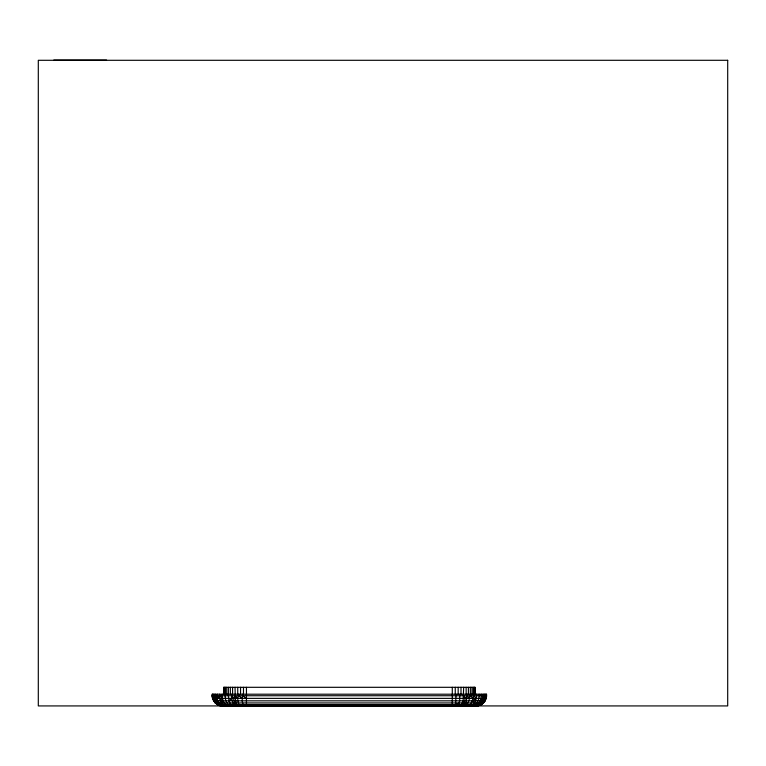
<?xml version="1.0" encoding="UTF-8"?>
<svg xmlns="http://www.w3.org/2000/svg" width="766" height="766" viewBox="0 0 766 766"><rect width="100%" height="100%" fill="white"/><g stroke="black" fill="none" stroke-linecap="round" stroke-linejoin="round"><path stroke-width="1.15" d="M463.669 687.303L463.152 700.833L461.113 705.572L455.425 705.926L456.115 694.207M219.651 694.207C218.607 699.31 221.613 705.668 227.33 705.926M484.639 694.207C485.357 700.086 480.751 706.242 474.547 705.926C480.225 705.467 483.748 699.55 483.174 694.207M212.383 694.207C211.56 700.296 216.596 705.601 222.561 705.926C216.385 706.128 211.426 700.22 212.163 694.207L486.563 694.207C487.291 700.143 482.475 706.003 476.375 705.926L480.742 704.557M215.562 694.207C214.853 700.047 219.287 706.415 225.577 705.926C221.345 705.859 217.975 702.345 217.056 698.372L217.42 694.207M467.155 694.207L467.155 695.739L465.268 698.372L463.449 704.557L462.511 705.572L461.113 705.572M476.174 705.926C482.321 706.032 486.985 700.134 486.353 694.207M458.231 705.572L459.61 700.833L459.906 694.207M222.36 705.572L224.189 705.926C219.842 705.879 216.117 702.508 215.093 698.372L215.562 695.739L217.056 698.372M470.525 694.207C469.232 698.065 469.137 704.576 464.33 705.926L461.505 705.926M243.31 705.926L242.152 700.833L242.611 694.207M477.515 705.572L475.562 705.926C481.651 705.974 485.96 699.933 485.711 694.207M473.656 694.207C473.206 698.544 472.21 705.103 466.954 705.926M476.366 705.572L473.149 705.926C478.76 705.409 481.833 699.368 481.307 694.207M474.547 705.926C480.234 705.974 483.403 700.612 484.639 695.739L485.06 698.372M485.328 700.009L486.353 695.739L486.219 698.372L212.517 698.372L212.383 695.739M235.057 687.303L235.239 698.372L236.11 702.939L237.623 705.572L240.218 705.926L238.896 704.557L237.929 700.833L237.671 698.372L238.82 694.207M479.085 694.207C479.755 699.933 475.877 706.894 469.319 705.926C474.853 705.448 476.873 698.965 476.529 694.207M237.623 705.572L236.225 705.572L235.277 704.557L233.467 698.372L235.124 695.739L237.671 698.372M484.916 700.833L481.22 704.557L482.8 702.939L481.431 704.021M463.88 705.572L465.862 702.939L467.155 695.739L469.252 698.372M237.23 705.926L229.407 705.926C223.873 705.448 221.853 698.965 222.207 694.207M480.158 700.833L482.858 698.372M232.232 705.572L229.8 702.939L228.938 700.833L231.725 698.372L231.571 694.207M455.55 704.557L459.246 702.939M473.187 705.572L471.396 705.926L474.92 705.572M476.49 705.812L478.348 705.572M455.272 705.572L452.285 705.926L452.285 687.303M53.802 60.074L106.57 60.074M212.163 695.739L486.563 695.739M213.532 700.833L485.204 700.833M215.15 702.939L483.585 702.939M217.257 704.557L481.469 704.557M219.718 705.572L479.018 705.572M224.764 705.926L473.972 705.926M214.087 694.207C213.379 700.086 217.984 706.242 224.189 705.926M220.388 705.572L223.174 705.926L221.221 705.572M215.351 702.939L219.88 705.572L222.561 705.926M222.322 705.812L218.253 704.557M219.88 705.572L222.351 705.926M219.947 705.572L215.418 702.939L212.804 698.372M220.33 700.833L224.314 702.939M229.781 705.572C225.788 703.408 224.945 698.353 225.08 694.207M223.174 700.833L219.526 698.372L217.42 695.739M242.611 695.739L246.451 698.372M217.994 704.557C214.442 702.432 212.709 698.238 213.025 694.207M238.82 695.739L242.018 698.372M219.651 695.739L222.456 698.372M234.856 705.572L232.874 702.939L231.725 698.372M473.656 695.739L476.28 698.372L472.325 700.833L474.413 702.939M470.525 695.739L472.938 698.372M231.571 695.739L233.467 698.372M463.602 695.739L465.268 698.372M214.087 695.739L215.093 698.372M228.938 700.833L228.211 694.207M483.174 695.739L483.633 698.372M485.711 695.739L485.931 698.372M475.064 694.207L475.064 687.303L223.672 687.303L223.672 694.207M474.872 687.303L474.872 694.207M474.288 687.303L474.288 694.207M473.331 687.303L473.331 694.207M472.009 687.303L472.009 694.207M470.353 687.303L470.353 694.207M468.39 687.303L468.39 694.207M466.149 687.303L466.149 694.207M460.998 687.303L460.998 694.207M458.173 687.303L458.173 694.207M455.253 687.303L455.253 694.207M246.451 687.303L246.451 705.926M243.483 687.303L243.483 694.207M240.553 687.303L240.553 694.207M237.738 687.303L237.738 694.207M232.586 687.303L232.586 694.207M230.346 687.303L230.346 694.207M228.373 687.303L228.373 694.207M226.717 687.303L226.717 694.207M225.405 687.303L225.405 694.207M224.448 687.303L224.448 694.207M223.864 687.303L223.864 694.207M727.7 60.294L38.3 60.294L38.3 705.926L727.7 705.926L727.7 60.294"/></g></svg>
